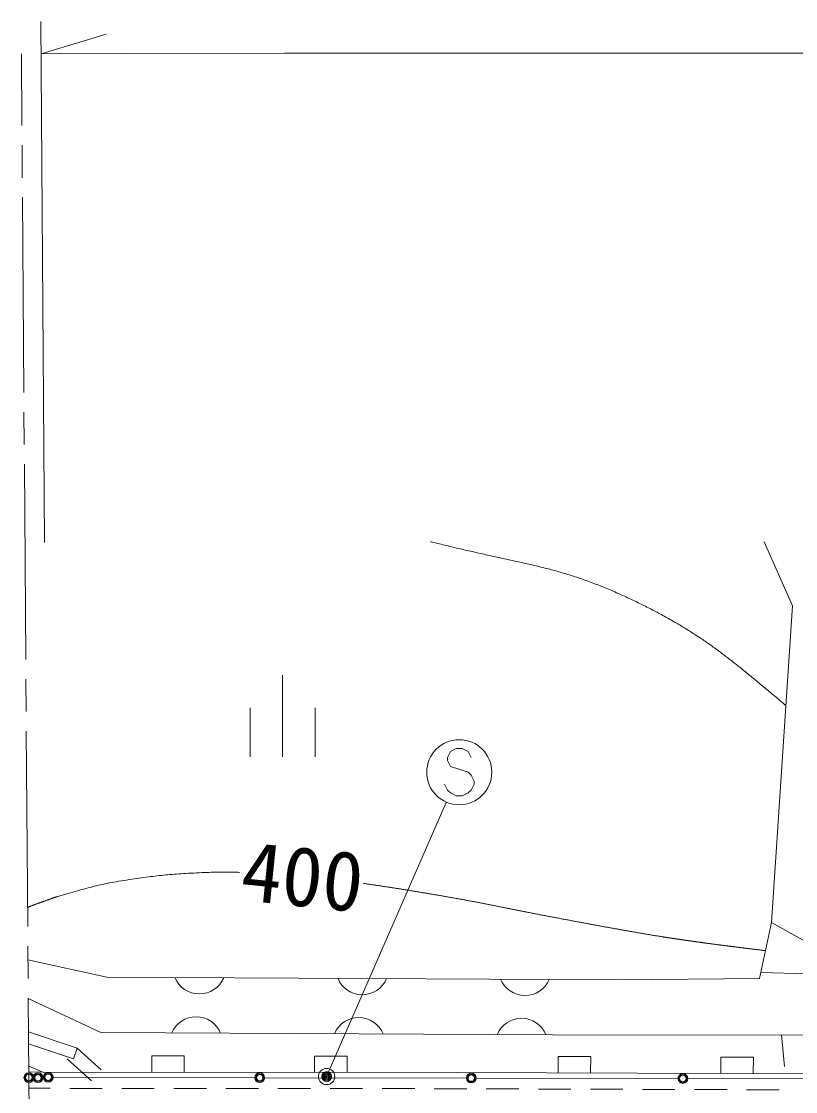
# Model space of a CAD drawing. Units: millimetres, scale not verified. Extents: x 40000 to 680000, y 20000 to 380000.
# Drawn here: x 366664 to 390453, y 280434 to 313303 of the extents above; entities that cross this region are included whole.
import ezdxf
from ezdxf.enums import TextEntityAlignment as Align

# ---------------------------------------------------------------- set-up
doc = ezdxf.new("R2010")
doc.units = ezdxf.units.MM
doc.header["$LTSCALE"] = 1000
doc.header["$PDMODE"] = 32
doc.header["$PDSIZE"] = 500
for name, color, linetype, lineweight in [('M-BGD', 7, 'Continuous', 13), ('M-BMK', 2, 'Continuous', 13), ('M-STR-HTXT', 7, 'Continuous', 13), ('M-STR-STRC', 7, 'Continuous', 13)]:
    doc.layers.add(name, color=color, linetype=linetype, lineweight=lineweight)
doc.styles.add('ＭＳ ゴシック', font='')
doc.styles.get('ＭＳ ゴシック').set_extended_font_data('MS Gothic')

msp = doc.modelspace()

# ---------------------------------------------------------------- linework, layer by layer
at = {"layer": 'M-BGD'}
for p, q in [((390359, 295351), (389482, 297323)), ((390359, 295351), (389709, 285633)), ((374692, 293221), (374692, 290721)), ((373692, 292221), (373692, 290721)), ((375692, 292221), (375692, 290721)), ((389342, 283906), (389709, 285633)), ((389709, 285633), (391009, 284904)), ((390813, 284050), (389381, 284090)), ((366883, 282268), (368373, 281773)), ((384966, 282171), (443184, 282255)), ((390111, 281208), (390021, 282179)), ((366885, 281898), (368263, 281441)), ((368373, 281773), (368263, 281441)), ((369119, 281102), (368373, 281773)), ((368818, 280768), (368072, 281438)), ((371669, 281531), (370669, 281532)), ((370669, 281532), (370669, 281032)), ((371669, 281031), (371669, 281531)), ((376669, 281526), (375669, 281527)), ((375669, 281527), (375669, 281027)), ((376669, 281026), (376669, 281526)), ((383156, 281512), (383154, 281012)), ((384156, 281509), (383156, 281512)), ((384154, 281009), (384156, 281509)), ((388156, 281494), (388154, 280994)), ((389156, 281491), (388156, 281494)), ((389154, 280991), (389156, 281491)), ((367318, 281035), (366890, 281216)), ((366891, 281042), (367318, 281035)), ((367318, 280535), (366895, 280542)), ((367548, 280535), (367318, 280535)), ((369148, 280533), (368148, 280534)), ((370748, 280532), (369748, 280533)), ((372348, 280530), (371348, 280531)), ((373948, 280529), (372948, 280530)), ((375548, 280527), (374548, 280528)), ((377148, 280526), (376148, 280527)), ((378748, 280525), (377748, 280525)), ((380018, 280523), (379348, 280524)), ((380348, 280522), (380018, 280523)), ((381948, 280516), (380948, 280520)), ((383548, 280511), (382548, 280514)), ((385147, 280505), (384148, 280509)), ((386747, 280499), (385747, 280503)), ((388347, 280494), (387347, 280497)), ((389947, 280488), (388947, 280491))]:
    msp.add_line(p, q, dxfattribs=at)
for points in [[(390154, 292291), (390111, 292328), (390068, 292364), (390025, 292400), (389982, 292436), (389939, 292473), (389896, 292509), (389853, 292545), (389810, 292581), (389767, 292617), (389724, 292654), (389681, 292690), (389638, 292726), (389595, 292762), (389551, 292798), (389508, 292834), (389465, 292870), (389422, 292906), (389378, 292942), (389335, 292978), (389292, 293014), (389248, 293050), (389205, 293086), (389162, 293121), (389118, 293157), (389075, 293193), (389031, 293228), (388987, 293264), (388944, 293300), (388900, 293335), (388856, 293370), (388821, 293399), (388786, 293427), (388751, 293456), (388715, 293484), (388680, 293512), (388644, 293540), (388609, 293568), (388573, 293596), (388538, 293624), (388502, 293652), (388466, 293680), (388431, 293708), (388395, 293736), (388359, 293763), (388323, 293791), (388287, 293818), (388251, 293846), (388215, 293873), (388179, 293900), (388143, 293927), (388106, 293954), (388070, 293981), (388034, 294008), (387997, 294035), (387960, 294062), (387924, 294088), (387887, 294114), (387850, 294141), (387813, 294167), (387776, 294193), (387741, 294218), (387705, 294242), (387670, 294267), (387634, 294291), (387598, 294315), (387562, 294340), (387526, 294364), (387491, 294388), (387454, 294411), (387418, 294435), (387382, 294459), (387346, 294482), (387310, 294506), (387273, 294529), (387237, 294552), (387200, 294575), (387163, 294598), (387127, 294621), (387090, 294644), (387053, 294666), (387016, 294689), (386979, 294711), (386942, 294733), (386905, 294756), (386868, 294778), (386831, 294800), (386794, 294822), (386756, 294843), (386719, 294865), (386682, 294887), (386638, 294912), (386594, 294937), (386550, 294961), (386506, 294986), (386462, 295010), (386418, 295035), (386374, 295059), (386330, 295083), (386286, 295107), (386241, 295130), (386197, 295154), (386152, 295178), (386108, 295201), (386063, 295224), (386019, 295247), (385974, 295270), (385929, 295293), (385884, 295316), (385839, 295339), (385794, 295361), (385749, 295383), (385704, 295406), (385659, 295428), (385613, 295450), (385568, 295472), (385523, 295494), (385477, 295515), (385432, 295537), (385386, 295558), (385341, 295580), (385292, 295602), (385243, 295625), (385194, 295647), (385146, 295670), (385097, 295692), (385048, 295714), (384999, 295736), (384949, 295757), (384900, 295779), (384851, 295800), (384802, 295821), (384752, 295843), (384703, 295863), (384653, 295884), (384604, 295905), (384554, 295925), (384504, 295945), (384455, 295965), (384405, 295985), (384355, 296005), (384305, 296024), (384255, 296043), (384204, 296062), (384154, 296081), (384104, 296100), (384053, 296118), (384003, 296136), (383952, 296154), (383902, 296172), (383851, 296190), (383806, 296205), (383761, 296220), (383716, 296235), (383671, 296249), (383626, 296264), (383581, 296278), (383536, 296293), (383491, 296307), (383446, 296321), (383400, 296334), (383355, 296348), (383310, 296361), (383264, 296375), (383219, 296388), (383173, 296401), (383127, 296414), (383082, 296426), (383036, 296439), (382990, 296451), (382945, 296464), (382899, 296476), (382853, 296488), (382807, 296500), (382761, 296512), (382716, 296523), (382670, 296535), (382624, 296546), (382578, 296558), (382532, 296569), (382486, 296580), (382439, 296591), (382393, 296602), (382347, 296613), (382300, 296624), (382254, 296635), (382208, 296646), (382161, 296656), (382115, 296667), (382068, 296677), (382022, 296688), (381975, 296698), (381929, 296708), (381882, 296718), (381836, 296729), (381789, 296739), (381743, 296749), (381696, 296759), (381650, 296769), (381603, 296779), (381556, 296789), (381510, 296799), (381463, 296809), (381417, 296819), (381370, 296829), (381324, 296839), (381277, 296849), (381231, 296859), (381184, 296869), (381138, 296880), (381091, 296890), (381038, 296901), (380986, 296913), (380933, 296924), (380880, 296936), (380827, 296948), (380775, 296960), (380722, 296972), (380669, 296983), (380617, 296995), (380564, 297007), (380511, 297019), (380459, 297031), (380406, 297043), (380353, 297056), (380301, 297068), (380248, 297080), (380196, 297092), (380143, 297105), (380091, 297117), (380038, 297129), (379985, 297142), (379933, 297154), (379880, 297167), (379828, 297179), (379775, 297192), (379723, 297204), (379670, 297217), (379618, 297230), (379565, 297243), (379513, 297255), (379452, 297270), (379392, 297285), (379331, 297300), (379270, 297315), (379238, 297323)], [(373377, 287167), (373310, 287169), (373245, 287171), (373181, 287172), (373118, 287173), (373057, 287174), (372995, 287175), (372934, 287175), (372874, 287175), (372812, 287175), (372751, 287174), (372688, 287173), (372625, 287172), (372560, 287171), (372493, 287169), (372424, 287167), (372354, 287165), (372280, 287162), (372204, 287159), (372125, 287155), (372043, 287152), (371960, 287148), (371879, 287143), (371801, 287139), (371724, 287135), (371649, 287130), (371576, 287126), (371505, 287121), (371435, 287116), (371365, 287111), (371297, 287105), (371230, 287099), (371164, 287094), (371098, 287087), (371032, 287081), (370966, 287074), (370901, 287067), (370835, 287060), (370769, 287053), (370703, 287045), (370636, 287036), (370568, 287028), (370500, 287019), (370430, 287010), (370359, 287000), (370286, 286990), (370212, 286979), (370136, 286968), (370058, 286957), (369978, 286945), (369896, 286933), (369814, 286920), (369735, 286908), (369657, 286895), (369581, 286882), (369508, 286869), (369436, 286855), (369366, 286842), (369297, 286828), (369229, 286814), (369162, 286799), (369096, 286785), (369031, 286770), (368967, 286755), (368902, 286739), (368839, 286723), (368775, 286707), (368711, 286690), (368647, 286673), (368582, 286655), (368517, 286638), (368451, 286619), (368384, 286600), (368317, 286581), (368248, 286561), (368177, 286541), (368105, 286520), (368031, 286499), (367956, 286477), (367878, 286455), (367798, 286431), (367785, 286427), (367771, 286423), (367758, 286419), (367745, 286416), (367733, 286412), (367721, 286408), (367709, 286404), (367697, 286400), (367686, 286397), (367674, 286393), (367663, 286389), (367652, 286385), (367641, 286381), (367630, 286378), (367620, 286374), (367609, 286370), (367598, 286366), (367587, 286362), (367576, 286358), (367565, 286354), (367554, 286350), (367542, 286346), (367531, 286342), (367519, 286338), (367507, 286333), (367495, 286329), (367482, 286325), (367469, 286320), (367456, 286315), (367442, 286311), (367429, 286306), (367415, 286301), (367403, 286297), (367390, 286292), (367378, 286288), (367366, 286284), (367354, 286279), (367342, 286275), (367331, 286271), (367320, 286267), (367309, 286263), (367298, 286259), (367287, 286255), (367276, 286251), (367265, 286247), (367255, 286243), (367244, 286239), (367233, 286236), (367222, 286231), (367211, 286227), (367200, 286223), (367189, 286219), (367177, 286215), (367165, 286210), (367153, 286206), (367141, 286201), (367129, 286197), (367116, 286192), (367103, 286187), (367089, 286182), (367076, 286177), (367062, 286172), (367050, 286167), (367037, 286163), (367025, 286158), (367013, 286153), (367001, 286149), (366990, 286145), (366979, 286140), (366967, 286136), (366956, 286132), (366946, 286128), (366935, 286124), (366924, 286119), (366913, 286115), (366903, 286111), (366892, 286107), (366881, 286103), (366870, 286099), (366860, 286094), (366855, 286092)], [(389524, 284762), (389502, 284765), (389481, 284768), (389460, 284770), (389438, 284773), (389417, 284776), (389396, 284778), (389374, 284781), (389353, 284784), (389331, 284786), (389310, 284789), (389289, 284792), (389267, 284794), (389246, 284797), (389224, 284800), (389203, 284802), (389182, 284805), (389160, 284808), (389139, 284810), (389117, 284813), (389096, 284816), (389075, 284818), (389053, 284821), (389032, 284824), (389011, 284826), (388989, 284829), (388968, 284832), (388946, 284834), (388925, 284837), (388904, 284840), (388882, 284842), (388866, 284844), (388850, 284846), (388834, 284848), (388818, 284850), (388802, 284852), (388786, 284854), (388770, 284856), (388754, 284858), (388738, 284860), (388722, 284862), (388706, 284864), (388690, 284866), (388674, 284868), (388658, 284870), (388642, 284872), (388626, 284874), (388610, 284876), (388594, 284878), (388578, 284880), (388562, 284882), (388546, 284884), (388530, 284886), (388514, 284888), (388498, 284890), (388482, 284892), (388465, 284894), (388449, 284896), (388433, 284898), (388417, 284900), (388401, 284902), (388387, 284904), (388372, 284906), (388357, 284908), (388342, 284910), (388328, 284912), (388313, 284914), (388298, 284915), (388283, 284917), (388268, 284919), (388254, 284921), (388239, 284923), (388224, 284925), (388209, 284927), (388195, 284929), (388180, 284931), (388165, 284933), (388150, 284935), (388135, 284936), (388121, 284938), (388106, 284940), (388091, 284942), (388076, 284944), (388062, 284946), (388047, 284948), (388032, 284950), (388017, 284952), (388003, 284954), (387988, 284956), (387973, 284958), (387958, 284960), (387941, 284962), (387923, 284965), (387905, 284967), (387888, 284969), (387870, 284972), (387852, 284974), (387835, 284976), (387817, 284979), (387800, 284981), (387782, 284984), (387764, 284986), (387747, 284988), (387729, 284991), (387711, 284993), (387694, 284996), (387676, 284998), (387659, 285000), (387641, 285003), (387623, 285005), (387606, 285008), (387588, 285010), (387570, 285013), (387553, 285015), (387535, 285017), (387518, 285020), (387500, 285022), (387482, 285025), (387465, 285027), (387447, 285030), (387430, 285032), (387426, 285033), (387423, 285033), (387420, 285033), (387417, 285034), (387414, 285034), (387411, 285035), (387408, 285035), (387405, 285036), (387402, 285036), (387399, 285036), (387395, 285037), (387392, 285037), (387389, 285038), (387386, 285038), (387383, 285039), (387380, 285039), (387377, 285039), (387374, 285040), (387371, 285040), (387368, 285041), (387365, 285041), (387361, 285042), (387358, 285042), (387355, 285042), (387352, 285043), (387349, 285043), (387346, 285044), (387343, 285044), (387340, 285045), (387337, 285045), (387334, 285045), (387331, 285046), (387329, 285046), (387326, 285047), (387323, 285047), (387320, 285047), (387318, 285048), (387315, 285048), (387312, 285048), (387310, 285049), (387307, 285049), (387304, 285050), (387301, 285050), (387299, 285050), (387296, 285051), (387293, 285051), (387291, 285052), (387288, 285052), (387285, 285052), (387282, 285053), (387280, 285053), (387277, 285053), (387274, 285054), (387272, 285054), (387269, 285055), (387266, 285055), (387263, 285055), (387261, 285056), (387258, 285056), (387255, 285056), (387252, 285057), (387250, 285057), (387247, 285058), (387244, 285058), (387242, 285058), (387239, 285059), (387236, 285059), (387233, 285060), (387231, 285060), (387228, 285060), (387225, 285061), (387223, 285061), (387220, 285061), (387217, 285062), (387214, 285062), (387212, 285063), (387209, 285063), (387206, 285063), (387204, 285064), (387201, 285064), (387198, 285064), (387195, 285065), (387193, 285065), (387190, 285066), (387187, 285066), (387185, 285066), (387182, 285067), (387179, 285067), (387176, 285068), (387174, 285068), (387171, 285068), (387168, 285069), (387164, 285069), (387161, 285070), (387158, 285070), (387155, 285071), (387152, 285071), (387149, 285071), (387146, 285072), (387143, 285072), (387140, 285073), (387137, 285073), (387134, 285074), (387130, 285074), (387127, 285075), (387124, 285075), (387121, 285075), (387118, 285076), (387115, 285076), (387112, 285077), (387109, 285077), (387106, 285078), (387103, 285078), (387100, 285079), (387096, 285079), (387093, 285079), (387090, 285080), (387087, 285080), (387084, 285081), (387081, 285081), (387078, 285082), (387075, 285082), (387072, 285083), (387069, 285083), (387066, 285083), (387062, 285084), (387059, 285084), (387056, 285085), (387053, 285085), (387050, 285086), (387047, 285086), (387044, 285087), (387041, 285087), (387038, 285087), (387035, 285088), (387032, 285088), (387028, 285089), (387025, 285089), (387022, 285090), (387019, 285090), (387016, 285091), (387013, 285091), (387010, 285091), (387007, 285092), (387004, 285092), (387001, 285093), (386998, 285093), (386994, 285094), (386991, 285094), (386988, 285095), (386986, 285095), (386983, 285095), (386980, 285096), (386977, 285096), (386975, 285097), (386972, 285097), (386969, 285097), (386967, 285098), (386964, 285098), (386961, 285098), (386958, 285099), (386956, 285099), (386953, 285100), (386950, 285100), (386948, 285100), (386945, 285101), (386942, 285101), (386939, 285102), (386937, 285102), (386934, 285102), (386931, 285103), (386929, 285103), (386926, 285104), (386923, 285104), (386920, 285104), (386918, 285105), (386915, 285105), (386912, 285106), (386910, 285106), (386907, 285106), (386904, 285107), (386901, 285107), (386899, 285108), (386896, 285108), (386893, 285108), (386891, 285109), (386888, 285109), (386885, 285109), (386882, 285110), (386880, 285110), (386877, 285111), (386874, 285111), (386872, 285111), (386869, 285112), (386866, 285112), (386863, 285113), (386861, 285113), (386858, 285113), (386855, 285114), (386853, 285114), (386850, 285115), (386847, 285115), (386844, 285115), (386842, 285116), (386839, 285116), (386836, 285117), (386834, 285117), (386831, 285117), (386828, 285118), (386825, 285118), (386822, 285119), (386819, 285119), (386816, 285120), (386813, 285120), (386810, 285121), (386807, 285121), (386804, 285121), (386801, 285122), (386798, 285122), (386794, 285123), (386791, 285123), (386788, 285124), (386785, 285124), (386782, 285125), (386779, 285125), (386776, 285126), (386773, 285126), (386770, 285126), (386767, 285127), (386764, 285127), (386761, 285128), (386757, 285128), (386754, 285129), (386751, 285129), (386748, 285130), (386745, 285130), (386742, 285131), (386739, 285131), (386736, 285132), (386733, 285132), (386730, 285132), (386727, 285133), (386723, 285133), (386720, 285134), (386717, 285134), (386714, 285135), (386711, 285135), (386708, 285136), (386705, 285136), (386702, 285137), (386699, 285137), (386696, 285137), (386693, 285138), (386689, 285138), (386686, 285139), (386683, 285139), (386680, 285140), (386677, 285140), (386674, 285141), (386671, 285141), (386668, 285142), (386665, 285142), (386662, 285142), (386659, 285143), (386656, 285143), (386652, 285144), (386649, 285144), (386646, 285145), (386643, 285145), (386640, 285146), (386637, 285146), (386635, 285146), (386632, 285147), (386629, 285147), (386626, 285148), (386624, 285148), (386621, 285148), (386618, 285149), (386616, 285149), (386613, 285150), (386610, 285150), (386607, 285150), (386605, 285151), (386602, 285151), (386599, 285152), (386597, 285152), (386594, 285152), (386591, 285153), (386588, 285153), (386586, 285154), (386583, 285154), (386580, 285154), (386578, 285155), (386575, 285155), (386572, 285156), (386569, 285156), (386567, 285156), (386564, 285157), (386561, 285157), (386559, 285157), (386556, 285158), (386553, 285158), (386550, 285159), (386548, 285159), (386545, 285159), (386542, 285160), (386540, 285160), (386537, 285161), (386534, 285161), (386531, 285162), (386529, 285162), (386526, 285162), (386523, 285163), (386521, 285163), (386518, 285164), (386515, 285164), (386512, 285164), (386510, 285165), (386507, 285165), (386504, 285166), (386502, 285166), (386499, 285166), (386496, 285167), (386493, 285167), (386491, 285168), (386488, 285168), (386485, 285169), (386483, 285169), (386480, 285169), (386477, 285170), (386474, 285170), (386471, 285171), (386468, 285171), (386465, 285172), (386462, 285172), (386459, 285173), (386456, 285173), (386453, 285174), (386449, 285174), (386446, 285175), (386443, 285175), (386440, 285176), (386437, 285176), (386434, 285177), (386431, 285177), (386428, 285178), (386425, 285178), (386422, 285179), (386419, 285179), (386416, 285180), (386412, 285180), (386409, 285181), (386406, 285181), (386403, 285182), (386400, 285182), (386397, 285183), (386394, 285183), (386391, 285184), (386388, 285184), (386385, 285185), (386355, 285189), (386326, 285194), (386296, 285199), (386267, 285204), (386237, 285209), (386208, 285214), (386178, 285218), (386149, 285223), (386119, 285228), (386090, 285233), (386060, 285238), (386031, 285243), (386002, 285248), (385972, 285253), (385943, 285258), (385913, 285263), (385884, 285268), (385854, 285273), (385825, 285278), (385795, 285283), (385766, 285288), (385736, 285293), (385707, 285298), (385677, 285303), (385648, 285308), (385619, 285313), (385589, 285318), (385560, 285323), (385530, 285328), (385501, 285334), (385475, 285338), (385449, 285343), (385423, 285347), (385397, 285352), (385371, 285356), (385346, 285361), (385320, 285365), (385294, 285370), (385268, 285374), (385242, 285379), (385216, 285383), (385190, 285388), (385164, 285392), (385139, 285397), (385113, 285401), (385087, 285406), (385061, 285411), (385035, 285415), (385009, 285420), (384983, 285424), (384958, 285429), (384932, 285434), (384906, 285438), (384880, 285443), (384854, 285447), (384828, 285452), (384803, 285457), (384777, 285461), (384751, 285466), (384725, 285471), (384699, 285475), (384673, 285480), (384647, 285485), (384622, 285489), (384596, 285494), (384570, 285499), (384544, 285504), (384518, 285508), (384492, 285513), (384467, 285518), (384441, 285522), (384415, 285527), (384389, 285532), (384363, 285537), (384337, 285541), (384312, 285546), (384286, 285551), (384260, 285556), (384234, 285560), (384208, 285565), (384182, 285570), (384157, 285575), (384131, 285580), (384105, 285584), (384079, 285589), (384053, 285594), (384028, 285599), (384002, 285604), (383976, 285608), (383950, 285613), (383921, 285619), (383891, 285624), (383862, 285629), (383833, 285635), (383803, 285640), (383774, 285646), (383744, 285651), (383715, 285657), (383686, 285662), (383656, 285668), (383627, 285673), (383598, 285679), (383568, 285684), (383539, 285690), (383509, 285695), (383480, 285701), (383451, 285706), (383421, 285712), (383392, 285717), (383363, 285723), (383333, 285728), (383304, 285734), (383274, 285739), (383245, 285745), (383216, 285750), (383186, 285756), (383157, 285761), (383128, 285767), (383098, 285773), (383069, 285778), (383040, 285784), (383010, 285789), (382981, 285795), (382952, 285800), (382922, 285806), (382893, 285812), (382863, 285817), (382834, 285823), (382805, 285828), (382775, 285834), (382746, 285840), (382717, 285845), (382687, 285851), (382658, 285857), (382629, 285862), (382599, 285868), (382570, 285874), (382541, 285879), (382511, 285885), (382482, 285891), (382453, 285896), (382423, 285902), (382394, 285908), (382365, 285914), (382335, 285919), (382306, 285925), (382277, 285931), (382247, 285937), (382218, 285942), (382189, 285948), (382163, 285953), (382137, 285958), (382111, 285963), (382086, 285969), (382060, 285974), (382034, 285979), (382008, 285984), (381983, 285989), (381957, 285994), (381931, 285999), (381905, 286004), (381880, 286010), (381854, 286015), (381828, 286020), (381802, 286025), (381777, 286030), (381751, 286035), (381725, 286041), (381699, 286046), (381674, 286051), (381648, 286056), (381622, 286061), (381596, 286066), (381571, 286071), (381545, 286077), (381519, 286082), (381493, 286087), (381468, 286092), (381442, 286097), (381416, 286102), (381390, 286108), (381365, 286113), (381339, 286118), (381313, 286123), (381287, 286128), (381262, 286133), (381236, 286138), (381210, 286143), (381184, 286148), (381158, 286154), (381133, 286159), (381107, 286164), (381081, 286169), (381055, 286174), (381030, 286179), (381004, 286184), (380978, 286189), (380952, 286194), (380926, 286199), (380901, 286204), (380875, 286209), (380849, 286214), (380823, 286219), (380798, 286224), (380772, 286229), (380746, 286234), (380720, 286239), (380694, 286244), (380669, 286249), (380643, 286254), (380613, 286259), (380584, 286265), (380555, 286270), (380525, 286276), (380496, 286281), (380467, 286287), (380437, 286292), (380408, 286298), (380378, 286303), (380349, 286308), (380320, 286314), (380290, 286319), (380261, 286325), (380232, 286330), (380202, 286335), (380173, 286341), (380143, 286346), (380114, 286351), (380085, 286357), (380055, 286362), (380026, 286367), (379996, 286372), (379967, 286378), (379937, 286383), (379908, 286388), (379879, 286393), (379849, 286399), (379820, 286404), (379790, 286409), (379761, 286414), (379733, 286419), (379705, 286424), (379677, 286429), (379649, 286434), (379621, 286439), (379593, 286444), (379565, 286449), (379537, 286453), (379509, 286458), (379481, 286463), (379453, 286468), (379425, 286473), (379397, 286478), (379369, 286482), (379341, 286487), (379313, 286492), (379285, 286497), (379257, 286502), (379229, 286506), (379201, 286511), (379173, 286516), (379145, 286521), (379117, 286525), (379089, 286530), (379060, 286535), (379032, 286540), (379004, 286544), (378976, 286549), (378948, 286554), (378920, 286558), (378897, 286562), (378873, 286566), (378850, 286570), (378826, 286574), (378803, 286578), (378779, 286582), (378756, 286585), (378732, 286589), (378709, 286593), (378685, 286597), (378661, 286601), (378638, 286605), (378614, 286609), (378591, 286612), (378567, 286616), (378544, 286620), (378520, 286624), (378497, 286628), (378473, 286631), (378450, 286635), (378426, 286639), (378402, 286643), (378379, 286646), (378355, 286650), (378332, 286654), (378308, 286657), (378285, 286661), (378261, 286665), (378238, 286669), (378214, 286672), (378188, 286676), (378163, 286680), (378138, 286684), (378112, 286688), (378087, 286692), (378061, 286696), (378036, 286700), (378010, 286704), (377985, 286708), (377959, 286711), (377934, 286715), (377908, 286719), (377883, 286723), (377857, 286727), (377832, 286731), (377806, 286735), (377781, 286738), (377755, 286742), (377730, 286746), (377704, 286750), (377679, 286754), (377653, 286757), (377628, 286761), (377602, 286765), (377577, 286769), (377551, 286773), (377526, 286776), (377500, 286780), (377475, 286784), (377449, 286788), (377415, 286793), (377382, 286798), (377348, 286803), (377314, 286808), (377280, 286813), (377246, 286818), (377212, 286823), (377178, 286828)], [(366866, 284483), (369289, 283948), (384975, 283871), (389342, 283906)], [(384966, 282171), (369100, 282248), (366875, 283295)], [(455248, 281000), (420348, 280935), (402289, 280944), (380019, 281023), (367318, 281035)]]:
    msp.add_lwpolyline(points, dxfattribs=at)
for centre, start, end in [((372134, 284246), 202.3411, 337.1014), ((377134, 284222), 202.3411, 337.1014), ((382134, 284198), 202.3411, 337.1014), ((372032, 281922), 22.3411, 157.1013), ((377032, 281897), 22.3411, 157.1013), ((382032, 281873), 22.3411, 157.1013)]:
    msp.add_arc(centre, 812, start, end, dxfattribs=at)
at = {"layer": 'M-BMK'}
for p, q in [((366680, 310103), (366664, 312303)), ((366692, 308503), (366685, 309503)), ((366740, 301903), (366696, 307903)), ((366751, 300304), (366744, 301303)), ((366799, 293704), (366756, 299704)), ((366811, 292104), (366804, 293104)), ((366859, 285504), (366815, 291504)), ((366871, 283904), (366863, 284904)), ((366919, 277304), (366875, 283304))]:
    msp.add_line(p, q, dxfattribs=at)
at = {"layer": 'M-STR-HTXT'}
for p, q in [((367375, 297303), (367266, 313303)), ((367273, 312302), (369269, 312916)), ((455236, 312323), (374752, 312323)), ((376043, 280898), (379713, 289313))]:
    msp.add_line(p, q, dxfattribs=at)
msp.add_lwpolyline([(374752, 312323), (369752, 312319), (367273, 312302)], dxfattribs=at)
for radius in [150, 120, 90, 60, 30, 20]:
    msp.add_circle((376043, 280898), radius, dxfattribs=at)
msp.add_point((376043, 280898), dxfattribs=at)
at = {"layer": 'M-STR-STRC'}
for p, q in [((380028, 290970), (379846, 290879)), ((380209, 290970), (380028, 290970)), ((380391, 290879), (380209, 290970)), ((379846, 290879), (379755, 290697)), ((379755, 290697), (379755, 290606)), ((379755, 290606), (379846, 290424)), ((380482, 290697), (380391, 290879)), ((379846, 290424), (380391, 290242)), ((380391, 290242), (380482, 290152)), ((380482, 290152), (380573, 289970)), ((380573, 289970), (380573, 289879)), ((379755, 289697), (379664, 289879)), ((379846, 289606), (379755, 289697)), ((380028, 289515), (379846, 289606)), ((380391, 289606), (380209, 289515)), ((380482, 289697), (380391, 289606)), ((380573, 289879), (380482, 289697)), ((380209, 289515), (380028, 289515)), ((367043, 280862), (367024, 280862)), ((367637, 280873), (373837, 280862)), ((374137, 280861), (380337, 280850)), ((380637, 280849), (386838, 280838)), ((387138, 280837), (393338, 280826))]:
    msp.add_line(p, q, dxfattribs=at)
for centre, radius in [((380118, 290242), 1000), ((366893, 280864), 150), ((366893, 280864), 120), ((366893, 280864), 100), ((367174, 280861), 150), ((367174, 280861), 120), ((367174, 280861), 100), ((367487, 280874), 150), ((367487, 280874), 120), ((367487, 280874), 100), ((373987, 280862), 150), ((373987, 280862), 120), ((373987, 280862), 100), ((380487, 280850), 150), ((380487, 280850), 120), ((380487, 280850), 100), ((386988, 280837), 150), ((386988, 280837), 120), ((386988, 280837), 100)]:
    msp.add_circle(centre, radius, dxfattribs=at)

# ---------------------------------------------------------------- texts
at = {"layer": 'M-BGD', "style": 'ＭＳ ゴシック'}
msp.add_text('400', height=1833, rotation=354.181, dxfattribs=at).set_placement((375305, 287041), align=Align.MIDDLE_CENTER)

doc.saveas('drawing.dxf')
